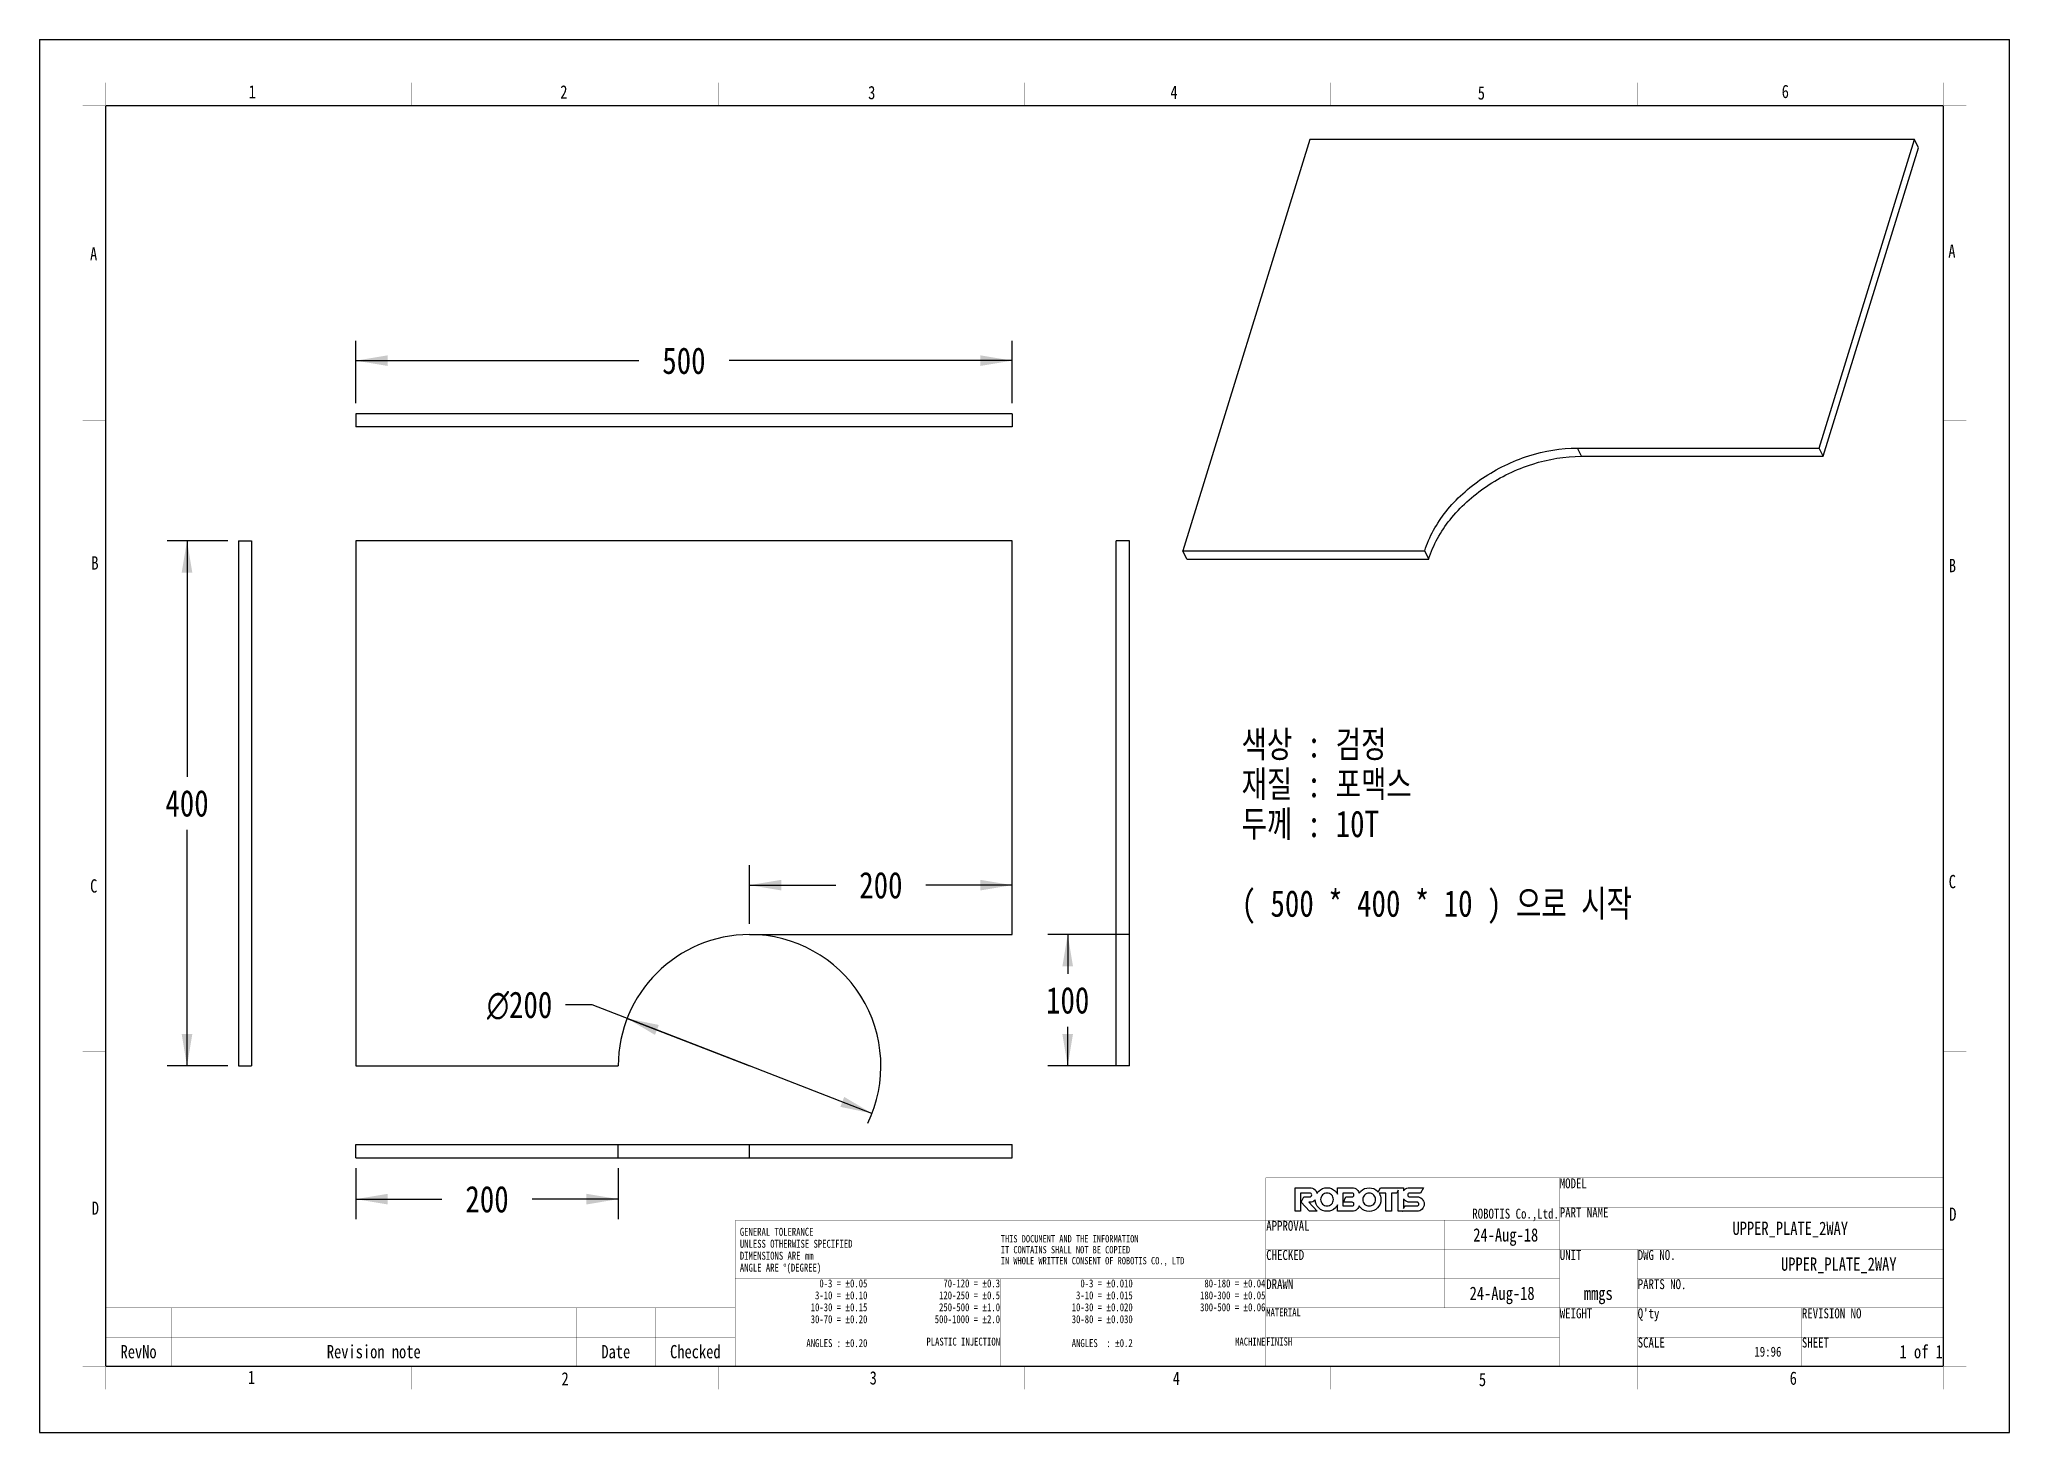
# Model space of a CAD drawing. Header units: millimetres. Extents: x 0 to 297, y 0 to 210.
import ezdxf

# ---------------------------------------------------------------- set-up
doc = ezdxf.new("R2010")
doc.units = ezdxf.units.MM
doc.header["$LTSCALE"] = 16.335
doc.layers.get('0').update_dxf_attribs({"linetype": 'CONTINUOUS'})
doc.styles.get("Standard").update_dxf_attribs({"font": 'txt', "width": 0.8})
doc.styles.add('TEXTSTYLE_1', font='gdt', dxfattribs={"width": 0.8})
doc.styles.add('TEXTSTYLE_2', font='txt', dxfattribs={"width": 0.8})
doc.dimstyles.new('DIMSTYLE_1', dxfattribs={"dimtxt": 4, "dimasz": 4.8, "dimexe": 3, "dimexo": 1.6, "dimgap": 2, "dimtad": 0, "dimtih": 1, "dimtoh": 1, "dimlfac": 5.052632, "dimdsep": 46, "dimtxsty": 'Standard', "dimblk": '_FILLED', "dimblk1": '_FILLED', "dimblk2": '_FILLED', "dimcen": 0.09, "dimadec": 0, "dimazin": 0, "dimtp": 0.8, "dimtm": 0.8, "dimtfac": 1, "dimtofl": 0, "dimtmove": 0, "dimatfit": 3, "dimldrblk": '_FILLED', "dimfxl": 0, "dimtolj": 1, "dimarcsym": 0})
doc.dimstyles.new('DIMSTYLE_2', dxfattribs={"dimtxt": 4, "dimasz": 4.8, "dimexe": 3, "dimexo": 1.6, "dimgap": 2, "dimtad": 0, "dimtih": 1, "dimtoh": 1, "dimlfac": 5.052632, "dimdsep": 46, "dimtxsty": 'Standard', "dimblk": '_FILLED', "dimblk1": '_FILLED', "dimblk2": '_FILLED', "dimcen": 0.09, "dimadec": 0, "dimazin": 0, "dimtp": 0.5, "dimtm": 0.5, "dimtfac": 1, "dimtofl": 0, "dimtmove": 0, "dimatfit": 3, "dimldrblk": '_FILLED', "dimfxl": 0, "dimtolj": 1, "dimarcsym": 0})
doc.dimstyles.new('DIMSTYLE_3', dxfattribs={"dimtxt": 4, "dimasz": 4.8, "dimexe": 3, "dimexo": 1.6, "dimgap": 2, "dimtad": 0, "dimtih": 1, "dimtoh": 1, "dimlfac": 5.052632, "dimdsep": 46, "dimtxsty": 'Standard', "dimblk": '_FILLED', "dimblk1": '_FILLED', "dimblk2": '_FILLED', "dimcen": 0.09, "dimadec": 0, "dimazin": 0, "dimtp": 0.3, "dimtm": 0.3, "dimtfac": 1, "dimtofl": 0, "dimtmove": 0, "dimatfit": 3, "dimldrblk": '_FILLED', "dimfxl": 0, "dimtolj": 1, "dimarcsym": 0})
doc.dimstyles.new('DIMSTYLE_4', dxfattribs={"dimtxt": 4, "dimasz": 4.8, "dimexe": 3, "dimexo": 1.6, "dimtad": 0, "dimtih": 1, "dimtoh": 1, "dimlfac": 5.052632, "dimdsep": 46, "dimtxsty": 'Standard', "dimblk": '_FILLED', "dimblk1": '_FILLED', "dimblk2": '_FILLED', "dimcen": 0.09, "dimadec": 0, "dimazin": 0, "dimtp": 0.5, "dimtm": 0.5, "dimtfac": 1, "dimtmove": 0, "dimatfit": 2, "dimldrblk": '_FILLED', "dimfxl": 0, "dimtolj": 1, "dimarcsym": 0})

# ---------------------------------------------------------------- blocks, each defined once
blk = doc.blocks.new('_FILLED')
at = {"color": 0, "linetype": 'ByBlock'}
blk.add_solid([(0, 0), (-1, 0.167), (-1, -0.167)], dxfattribs=at)
blk = doc.blocks.new('*D1')
at = {"color": 2, "linetype": 'Continuous'}
for p, q in [((47.69, 155.18), (47.69, 164.58)), ((146.64, 155.18), (146.64, 164.58)), ((47.69, 161.58), (90.36, 161.58)), ((146.64, 161.58), (103.96, 161.58))]:
    blk.add_line(p, q, dxfattribs=at)
at = {"color": 2, "linetype": 'Continuous', "xscale": 4.8, "yscale": 4.8, "zscale": 4.8, "rotation": 180}
blk.add_blockref('_FILLED', (47.69, 161.58), dxfattribs=at)
at = {"color": 2, "linetype": 'Continuous', "xscale": 4.8, "yscale": 4.8, "zscale": 4.8}
blk.add_blockref('_FILLED', (146.64, 161.58), dxfattribs=at)
at = {"color": 2, "linetype": 'Continuous', "insert": (97.16, 163.58), "char_height": 4, "width": 9.6, "attachment_point": 2, "line_spacing_factor": 0.9}
blk.add_mtext('500', dxfattribs=at)
blk = doc.blocks.new('*D2')
at = {"color": 2, "linetype": 'Continuous'}
for p, q in [((28.42, 134.44), (19.25, 134.44)), ((22.25, 134.44), (22.25, 98.86)), ((22.25, 55.27), (22.25, 90.86)), ((28.42, 55.27), (19.25, 55.27))]:
    blk.add_line(p, q, dxfattribs=at)
at = {"color": 2, "linetype": 'Continuous', "xscale": 4.8, "yscale": 4.8, "zscale": 4.8}
for p, rotation in [((22.25, 134.44), 90), ((22.25, 55.27), 270)]:
    blk.add_blockref('_FILLED', p, dxfattribs=dict(at, rotation=rotation))
at = {"color": 2, "linetype": 'Continuous', "insert": (22.25, 96.86), "char_height": 4, "width": 9.6, "attachment_point": 2, "line_spacing_factor": 0.9}
blk.add_mtext('400', dxfattribs=at)
blk = doc.blocks.new('*D3')
at = {"color": 2, "linetype": 'Continuous'}
for p, q in [((47.69, 39.84), (47.69, 32.19)), ((87.27, 39.84), (87.27, 32.19)), ((47.69, 35.19), (60.68, 35.19)), ((87.27, 35.19), (74.28, 35.19))]:
    blk.add_line(p, q, dxfattribs=at)
at = {"color": 2, "linetype": 'Continuous', "xscale": 4.8, "yscale": 4.8, "zscale": 4.8, "rotation": 180}
blk.add_blockref('_FILLED', (47.69, 35.19), dxfattribs=at)
at = {"color": 2, "linetype": 'Continuous', "xscale": 4.8, "yscale": 4.8, "zscale": 4.8}
blk.add_blockref('_FILLED', (87.27, 35.19), dxfattribs=at)
at = {"color": 2, "linetype": 'Continuous', "insert": (67.48, 37.19), "char_height": 4, "width": 9.6, "attachment_point": 2, "line_spacing_factor": 0.9}
blk.add_mtext('200', dxfattribs=at)
blk = doc.blocks.new('*D4')
at = {"color": 2, "linetype": 'Continuous'}
for p, q in [((107.06, 76.67), (107.06, 85.52)), ((146.64, 76.67), (146.64, 85.52)), ((107.06, 82.52), (120.05, 82.52)), ((146.64, 82.52), (133.65, 82.52))]:
    blk.add_line(p, q, dxfattribs=at)
at = {"color": 2, "linetype": 'Continuous', "xscale": 4.8, "yscale": 4.8, "zscale": 4.8, "rotation": 180}
blk.add_blockref('_FILLED', (107.06, 82.52), dxfattribs=at)
at = {"color": 2, "linetype": 'Continuous', "xscale": 4.8, "yscale": 4.8, "zscale": 4.8}
blk.add_blockref('_FILLED', (146.64, 82.52), dxfattribs=at)
at = {"color": 2, "linetype": 'Continuous', "insert": (126.85, 84.52), "char_height": 4, "width": 9.6, "attachment_point": 2, "line_spacing_factor": 0.9}
blk.add_mtext('200', dxfattribs=at)
blk = doc.blocks.new('*D5')
at = {"color": 2, "linetype": 'Continuous'}
for p, q in [((162.71, 75.07), (152.01, 75.07)), ((155.01, 75.07), (155.01, 69.17)), ((155.01, 55.27), (155.01, 61.17)), ((162.71, 55.27), (152.01, 55.27))]:
    blk.add_line(p, q, dxfattribs=at)
at = {"color": 2, "linetype": 'Continuous', "xscale": 4.8, "yscale": 4.8, "zscale": 4.8}
for p, rotation in [((155.01, 75.07), 90), ((155.01, 55.27), 270)]:
    blk.add_blockref('_FILLED', p, dxfattribs=dict(at, rotation=rotation))
at = {"color": 2, "linetype": 'Continuous', "insert": (155.01, 67.17), "char_height": 4, "width": 9.6, "attachment_point": 2, "line_spacing_factor": 0.9}
blk.add_mtext('100', dxfattribs=at)
blk = doc.blocks.new('*D6')
at = {"color": 2, "linetype": 'Continuous'}
for p, q in [((83.32, 64.49), (79.32, 64.49)), ((107.06, 55.27), (83.32, 64.49)), ((88.61, 62.43), (107.06, 55.27)), ((125.51, 48.11), (107.06, 55.27))]:
    blk.add_line(p, q, dxfattribs=at)
at = {"color": 2, "linetype": 'Continuous', "xscale": 4.8, "yscale": 4.8, "zscale": 4.8}
for p, rotation in [((88.61, 62.43), 158.792019139), ((125.51, 48.11), 338.792019139)]:
    blk.add_blockref('_FILLED', p, dxfattribs=dict(at, rotation=rotation))
at = {"color": 2, "linetype": 'Continuous', "insert": (77.32, 66.49), "char_height": 4, "width": 14.9333, "attachment_point": 3, "line_spacing_factor": 0.9, "style": 'TEXTSTYLE_1'}
blk.add_mtext('{\\Fgdt;n}\\Ftxt;200', dxfattribs=at)

msp = doc.modelspace()

# ---------------------------------------------------------------- linework, layer by layer
at = {"color": 7, "linetype": 'Continuous'}
for p, q in [((0, 210), (0, 0)), ((0, 210), (297, 210)), ((297, 0), (297, 210)), ((191.5293, 194.9104), (172.3657, 132.897)), ((282.6759, 194.9104), (191.5293, 194.9104)), ((268.3032, 148.4004), (282.6759, 194.9104)), ((268.907, 147.1701), (283.2797, 193.6801)), ((283.2797, 193.6801), (282.6759, 194.9104)), ((47.685, 153.5806), (47.685, 151.6014)), ((146.6433, 153.5806), (47.685, 153.5806)), ((146.6433, 151.6014), (47.685, 151.6014)), ((146.6433, 153.5806), (146.6433, 151.6014)), ((231.8446, 148.4004), (268.3032, 148.4004)), ((232.4483, 147.1701), (231.8446, 148.4004)), ((232.4483, 147.1701), (268.907, 147.1701)), ((268.907, 147.1701), (268.3032, 148.4004)), ((30.0153, 134.441), (30.0153, 55.2743)), ((30.0153, 134.441), (31.9945, 134.441)), ((31.9945, 134.441), (31.9945, 55.2743)), ((47.685, 134.441), (47.685, 55.2743)), ((146.6433, 134.441), (47.685, 134.441)), ((146.6433, 75.066), (146.6433, 134.441)), ((162.3338, 55.2743), (162.3338, 134.441)), ((164.313, 134.441), (162.3338, 134.441)), ((164.313, 55.2743), (164.313, 134.441)), ((172.9694, 131.6668), (172.3657, 132.897)), ((172.3657, 132.897), (208.8243, 132.897)), ((172.9694, 131.6668), (209.4281, 131.6668)), ((209.4281, 131.6668), (208.8243, 132.897)), ((107.06, 75.066), (146.6433, 75.066)), ((164.313, 75.066), (162.3338, 75.066)), ((30.0153, 55.2743), (31.9945, 55.2743)), ((47.685, 55.2743), (87.2683, 55.2743)), ((164.313, 55.2743), (162.3338, 55.2743)), ((47.685, 41.44), (47.685, 43.4192)), ((47.685, 43.4192), (146.6433, 43.4192)), ((87.2683, 41.44), (87.2683, 43.4192)), ((107.06, 41.44), (107.06, 43.4192)), ((146.6433, 41.44), (146.6433, 43.4192)), ((47.685, 41.44), (146.6433, 41.44)), ((0, 0), (297, 0))]:
    msp.add_line(p, q, dxfattribs=at)
for points, const_width in [([(10, 200), (10, 203.5)], 0.05), ([(56.1667, 200), (56.1667, 203.5)], 0.05), ([(102.3333, 200), (102.3333, 203.5)], 0.05), ([(148.5, 200), (148.5, 203.5)], 0.05), ([(194.6667, 200), (194.6667, 203.5)], 0.05), ([(240.8333, 200), (240.8333, 203.5)], 0.05), ([(287, 200), (287, 203.5)], 0.05), ([(6.5, 200), (10, 200)], 0.05), ([(10, 200), (10, 10)], 0.2), ([(10, 200), (287, 200)], 0.2), ([(287, 200), (287, 10)], 0.2), ([(287, 200), (290.5, 200)], 0.05), ([(6.5, 152.5), (10, 152.5)], 0.05), ([(287, 152.5), (290.5, 152.5)], 0.05), ([(6.5, 105), (10, 105)], 0.05), ([(287, 105), (290.5, 105)], 0.05), ([(6.5, 57.5), (10, 57.5)], 0.05), ([(287, 57.5), (290.5, 57.5)], 0.05), ([(287.025, 38.4), (184.85, 38.4)], 0.05), ([(184.875, 10), (184.875, 38.4)], 0.05), ([(229.125, 10), (229.125, 38.4)], 0.05), ([(287, 10), (287, 38.4)], 0.05), ([(287, 34), (229.125, 34)], 0.05), ([(104.852, 31.9531), (184.902, 31.9531)], 0.05), ([(104.877, 31.9531), (104.877, 10)], 0.05), ([(229.125, 32), (184.875, 32)], 0.05), ([(184.877, 31.9531), (184.877, 10)], 0.05), ([(211.875, 18.8), (211.875, 32)], 0.05), ([(287, 27.6), (184.875, 27.6)], 0.05), ([(240.875, 10), (240.875, 27.6)], 0.05), ([(104.877, 23.1719), (184.877, 23.1719)], 0.05), ([(144.877, 23.1719), (144.877, 10)], 0.05), ([(229.125, 23.2), (184.875, 23.2)], 0.05), ([(287, 23.2), (240.875, 23.2)], 0.05), ([(9.975, 18.8), (104.903, 18.8)], 0.05), ([(10, 10), (10, 18.8)], 0.05), ([(19.9, 10), (19.9, 18.8)], 0.05), ([(80.9, 10), (80.9, 18.8)], 0.05), ([(92.878, 10), (92.878, 18.8)], 0.05), ([(104.878, 10), (104.878, 18.8)], 0.05), ([(287, 18.8), (184.875, 18.8)], 0.05), ([(265.625, 10), (265.625, 18.8)], 0.05), ([(10, 14.4), (104.878, 14.4)], 0.05), ([(229.125, 14.4), (184.875, 14.4)], 0.05), ([(287, 14.4), (240.875, 14.4)], 0.05), ([(6.5, 10), (10, 10)], 0.05), ([(287, 10), (10, 10)], 0.2), ([(9.975, 10), (104.903, 10)], 0.05), ([(10, 6.5), (10, 10)], 0.05), ([(56.1667, 6.5), (56.1667, 10)], 0.05), ([(102.3333, 6.5), (102.3333, 10)], 0.05), ([(104.852, 10), (184.902, 10)], 0.05), ([(148.5, 6.5), (148.5, 10)], 0.05), ([(287.025, 10), (184.85, 10)], 0.05), ([(194.6667, 6.5), (194.6667, 10)], 0.05), ([(240.8333, 6.5), (240.8333, 10)], 0.05), ([(287, 10), (290.5, 10)], 0.05), ([(287, 6.5), (287, 10)], 0.05)]:
    msp.add_lwpolyline(points, dxfattribs=dict(at, const_width=const_width))
msp.add_arc((107.06, 55.2743), 19.7917, 90, 180, dxfattribs=at)
at = {"color": 2, "linetype": 'Continuous'}
msp.add_arc((107.06, 55.2743), 19.7917, 334.170159, 90, dxfattribs=at)
at = {"color": 7, "linetype": 'Continuous'}
for points, knots in [([(208.8243, 132.897), (209.4887, 135.047), (211.2633, 138.1552), (214.5264, 141.6079), (218.5331, 144.7409), (224.2964, 147.5314), (229.3663, 148.4004), (231.8446, 148.4004)], [0, 0, 0, 0, 0.2297209, 0.35474493, 0.48422171, 0.74699855, 1, 1, 1, 1]), ([(209.4281, 131.6668), (210.0925, 133.8167), (211.8671, 136.9249), (215.1301, 140.3777), (219.1368, 143.5106), (224.9001, 146.3011), (229.97, 147.1701), (232.4483, 147.1701)], [0, 0, 0, 0, 0.2297209, 0.35474493, 0.48422171, 0.74699855, 1, 1, 1, 1]), ([(208.4319, 35.2216), (208.2188, 35.4345), (207.9618, 35.5409), (207.6614, 35.5409), (207.6614, 35.5409), (206.5461, 35.5409), (206.5461, 35.5409), (206.4682, 35.5409), (206.4022, 35.568), (206.3483, 35.622), (206.2943, 35.676), (206.2671, 35.7419), (206.2671, 35.8199), (206.2671, 35.8974), (206.2943, 35.9634), (206.3483, 36.0175), (206.4022, 36.0714), (206.4682, 36.0985), (206.5461, 36.0985), (206.5461, 36.0985), (208.2191, 36.0985), (208.2191, 36.0985), (208.2191, 36.0985), (208.6248, 36.9096), (208.6248, 36.9096), (208.6248, 36.9096), (206.5461, 36.9096), (206.5461, 36.9096), (206.2453, 36.9096), (205.9883, 36.8032), (205.7755, 36.5902), (205.7305, 36.5453), (205.6915, 36.4979), (205.6559, 36.449), (205.6559, 36.449), (205.6559, 36.9115), (205.6559, 36.9115), (205.6559, 36.9115), (204.8453, 36.9115), (204.8453, 36.9115), (204.8453, 36.9115), (204.8453, 36.9107), (204.8453, 36.9107), (204.8453, 36.9107), (202.1487, 36.9107), (202.1487, 36.9107), (202.1487, 36.9107), (201.8225, 36.2581), (201.8225, 36.2581), (201.7878, 36.2991), (201.751, 36.3393), (201.7117, 36.3786), (201.3654, 36.7251), (200.9472, 36.8983), (200.4573, 36.8983), (199.9672, 36.8983), (199.5489, 36.7251), (199.2025, 36.3786), (199.1043, 36.2803), (199.0204, 36.1761), (198.9501, 36.0661), (198.9065, 36.2628), (198.8097, 36.4375), (198.6579, 36.5895), (198.445, 36.8024), (198.1882, 36.9089), (197.8874, 36.9089), (197.8874, 36.9089), (195.6823, 36.9089), (195.6823, 36.9089), (195.6823, 36.9089), (195.6823, 35.9618), (195.6823, 35.9618), (195.6006, 36.1147), (195.494, 36.2572), (195.362, 36.3892), (195.0157, 36.7356), (194.5973, 36.9089), (194.1074, 36.9089), (193.6173, 36.9089), (193.1991, 36.7356), (192.8528, 36.3892), (192.7482, 36.2847), (192.6597, 36.1735), (192.5868, 36.0557), (192.5443, 36.2568), (192.4467, 36.4348), (192.2922, 36.5893), (192.0793, 36.8023), (191.8225, 36.9089), (191.5217, 36.9089), (191.5217, 36.9089), (189.3167, 36.9089), (189.3167, 36.9089), (189.3167, 36.9089), (189.3167, 33.3605), (189.3167, 33.3605), (189.3167, 33.3605), (190.1272, 33.3605), (190.1272, 33.3605), (190.1272, 33.3605), (190.1272, 36.0983), (190.1272, 36.0983), (190.1272, 36.0983), (191.5222, 36.0983), (191.5222, 36.0983), (191.5998, 36.0983), (191.6657, 36.0712), (191.7198, 36.0169), (191.774, 35.9626), (191.8012, 35.8963), (191.8012, 35.8184), (191.8012, 35.7404), (191.774, 35.6743), (191.7198, 35.62), (191.6658, 35.5657), (191.5998, 35.5385), (191.5222, 35.5385), (191.5222, 35.5385), (190.584, 35.5385), (190.584, 35.5385), (190.584, 35.5385), (190.2291, 34.7292), (190.2291, 34.7292), (190.2291, 34.7292), (191.4862, 33.3605), (191.4862, 33.3605), (191.4862, 33.3605), (192.6119, 33.3605), (192.6119, 33.3605), (192.6119, 33.3605), (191.3404, 34.7292), (191.3404, 34.7292), (191.3404, 34.7292), (191.5228, 34.7281), (191.5228, 34.7281), (191.8232, 34.7281), (192.0798, 34.8346), (192.2925, 35.0476), (192.3072, 35.0625), (192.3203, 35.078), (192.3341, 35.0933), (192.3438, 34.6211), (192.5162, 34.2167), (192.8528, 33.88), (193.1991, 33.5336), (193.6173, 33.3605), (194.1074, 33.3605), (194.5973, 33.3605), (195.0157, 33.5336), (195.362, 33.88), (195.494, 34.0122), (195.6006, 34.1547), (195.6823, 34.3076), (195.6823, 34.3076), (195.6823, 33.3605), (195.6823, 33.3605), (195.6823, 33.3605), (197.8874, 33.3605), (197.8874, 33.3605), (198.1882, 33.3605), (198.445, 33.4669), (198.6579, 33.6798), (198.8058, 33.8278), (198.9011, 33.9975), (198.9464, 34.1879), (199.0174, 34.0759), (199.1026, 33.9696), (199.2025, 33.8695), (199.5489, 33.5231), (199.9672, 33.35), (200.4573, 33.35), (200.9472, 33.35), (201.3654, 33.5231), (201.7117, 33.8695), (202.058, 34.2159), (202.2312, 34.634), (202.2312, 35.1242), (202.2312, 35.4894), (202.1349, 35.8147), (201.9424, 36.1002), (201.9424, 36.1002), (202.9888, 36.1002), (202.9888, 36.1002), (202.9888, 36.1002), (202.9888, 33.3625), (202.9888, 33.3625), (202.9888, 33.3625), (203.8007, 33.3625), (203.8007, 33.3625), (203.8007, 33.3625), (203.8007, 36.1002), (203.8007, 36.1002), (203.8007, 36.1002), (204.6355, 36.1002), (204.6355, 36.1002), (204.6355, 36.1002), (204.8453, 36.5203), (204.8453, 36.5203), (204.8453, 36.5203), (204.8453, 33.3631), (204.8453, 33.3631), (204.8453, 33.3631), (205.4574, 33.3631), (205.4574, 33.3631), (205.4574, 33.3631), (205.457, 33.3621), (205.457, 33.3621), (205.457, 33.3621), (205.674, 33.3621), (205.674, 33.3621), (205.6755, 33.3621), (205.6764, 33.3617), (205.6779, 33.3617), (205.6779, 33.3617), (205.6747, 33.3613), (205.6747, 33.3613), (205.6747, 33.3613), (207.6614, 33.3613), (207.6614, 33.3613), (207.9618, 33.3613), (208.2188, 33.4676), (208.4319, 33.6806), (208.6444, 33.8935), (208.751, 34.1504), (208.751, 34.4511), (208.751, 34.7519), (208.6444, 35.0087), (208.4319, 35.2216)], [0, 0, 0, 0, 1, 1, 1, 2, 2, 2, 3, 3, 3, 4, 4, 4, 5, 5, 5, 6, 6, 6, 7, 7, 7, 8, 8, 8, 9, 9, 9, 10, 10, 10, 11, 11, 11, 12, 12, 12, 13, 13, 13, 14, 14, 14, 15, 15, 15, 16, 16, 16, 17, 17, 17, 18, 18, 18, 19, 19, 19, 20, 20, 20, 21, 21, 21, 22, 22, 22, 23, 23, 23, 24, 24, 24, 25, 25, 25, 26, 26, 26, 27, 27, 27, 28, 28, 28, 29, 29, 29, 30, 30, 30, 31, 31, 31, 32, 32, 32, 33, 33, 33, 34, 34, 34, 35, 35, 35, 36, 36, 36, 37, 37, 37, 38, 38, 38, 39, 39, 39, 40, 40, 40, 41, 41, 41, 42, 42, 42, 43, 43, 43, 44, 44, 44, 45, 45, 45, 46, 46, 46, 47, 47, 47, 48, 48, 48, 49, 49, 49, 50, 50, 50, 51, 51, 51, 52, 52, 52, 53, 53, 53, 54, 54, 54, 55, 55, 55, 56, 56, 56, 57, 57, 57, 58, 58, 58, 59, 59, 59, 60, 60, 60, 61, 61, 61, 62, 62, 62, 63, 63, 63, 64, 64, 64, 65, 65, 65, 66, 66, 66, 67, 67, 67, 68, 68, 68, 69, 69, 69, 70, 70, 70, 71, 71, 71, 72, 72, 72, 73, 73, 73, 74, 74, 74, 75, 75, 75, 76, 76, 76, 76]), ([(194.7895, 34.4526), (194.6018, 34.2648), (194.3744, 34.171), (194.1074, 34.171), (193.8436, 34.171), (193.617, 34.2648), (193.4278, 34.4526), (193.2384, 34.6401), (193.1437, 34.8674), (193.1437, 35.1347), (193.1437, 35.4018), (193.2384, 35.6291), (193.4278, 35.8168), (193.617, 36.0045), (193.8436, 36.0983), (194.1074, 36.0983), (194.3744, 36.0983), (194.6018, 36.0045), (194.7895, 35.8168), (194.9772, 35.6291), (195.0709, 35.4018), (195.0709, 35.1347), (195.0709, 34.8674), (194.9772, 34.6401), (194.7895, 34.4526)], [0, 0, 0, 0, 1, 1, 1, 2, 2, 2, 3, 3, 3, 4, 4, 4, 5, 5, 5, 6, 6, 6, 7, 7, 7, 8, 8, 8, 8]), ([(197.8878, 34.7281), (197.9656, 34.7281), (198.0315, 34.7011), (198.0856, 34.6471), (198.1396, 34.5931), (198.1667, 34.5271), (198.1667, 34.4495), (198.1667, 34.3718), (198.1396, 34.306), (198.0856, 34.252), (198.0315, 34.198), (197.9656, 34.171), (197.8878, 34.171), (197.8878, 34.171), (196.493, 34.171), (196.493, 34.171), (196.493, 34.171), (196.493, 36.0983), (196.493, 36.0983), (196.493, 36.0983), (197.8878, 36.0983), (197.8878, 36.0983), (197.9656, 36.0983), (198.0315, 36.0712), (198.0856, 36.0169), (198.1396, 35.9626), (198.1667, 35.8963), (198.1667, 35.8184), (198.1667, 35.7404), (198.1396, 35.6743), (198.0856, 35.62), (198.0315, 35.5657), (197.9656, 35.5385), (197.8878, 35.5385), (197.8878, 35.5385), (196.9498, 35.5385), (196.9498, 35.5385), (196.9498, 35.5385), (196.5948, 34.7281), (196.5948, 34.7281), (196.5948, 34.7281), (197.8878, 34.7281), (197.8878, 34.7281)], [0, 0, 0, 0, 1, 1, 1, 2, 2, 2, 3, 3, 3, 4, 4, 4, 5, 5, 5, 6, 6, 6, 7, 7, 7, 8, 8, 8, 9, 9, 9, 10, 10, 10, 11, 11, 11, 12, 12, 12, 13, 13, 13, 14, 14, 14, 14]), ([(201.1394, 34.442), (200.9517, 34.2543), (200.7243, 34.1605), (200.4573, 34.1605), (200.1934, 34.1605), (199.9668, 34.2543), (199.7775, 34.442), (199.5882, 34.6296), (199.4936, 34.857), (199.4936, 35.1242), (199.4936, 35.3911), (199.5882, 35.6185), (199.7775, 35.8063), (199.9668, 35.994), (200.1934, 36.0877), (200.4573, 36.0877), (200.7243, 36.0877), (200.9517, 35.994), (201.1394, 35.8063), (201.327, 35.6185), (201.4208, 35.3911), (201.4208, 35.1242), (201.4208, 34.857), (201.327, 34.6296), (201.1394, 34.442)], [0, 0, 0, 0, 1, 1, 1, 2, 2, 2, 3, 3, 3, 4, 4, 4, 5, 5, 5, 6, 6, 6, 7, 7, 7, 8, 8, 8, 8]), ([(207.8589, 34.2535), (207.8047, 34.1993), (207.7387, 34.1725), (207.6614, 34.1725), (207.6614, 34.1725), (205.8599, 34.1725), (205.8599, 34.1725), (205.8599, 34.1725), (205.8599, 34.1722), (205.8599, 34.1722), (205.8599, 34.1722), (205.6559, 33.762), (205.6559, 33.762), (205.6559, 33.762), (205.6559, 35.1905), (205.6559, 35.1905), (205.6915, 35.1416), (205.7305, 35.0941), (205.7755, 35.0492), (205.9883, 34.8363), (206.2453, 34.73), (206.5461, 34.73), (206.5461, 34.73), (207.6614, 34.73), (207.6614, 34.73), (207.7387, 34.73), (207.8047, 34.703), (207.8589, 34.6488), (207.9129, 34.5947), (207.9398, 34.5288), (207.9398, 34.4511), (207.9398, 34.3733), (207.9129, 34.3073), (207.8589, 34.2535)], [0, 0, 0, 0, 1, 1, 1, 2, 2, 2, 3, 3, 3, 4, 4, 4, 5, 5, 5, 6, 6, 6, 7, 7, 7, 8, 8, 8, 9, 9, 9, 10, 10, 10, 11, 11, 11, 11])]:
    msp.add_open_spline(points, degree=3, knots=knots, dxfattribs=at)

# ---------------------------------------------------------------- texts
at = {"color": 2, "linetype": 'Continuous', "line_spacing_factor": 0.9}
for s, insert, char_height, width, attachment_point in [('1', (31.5443, 203.1022), 2, 1.6, 1), ('2', (78.5144, 203.0836), 2, 1.6, 1), ('3', (124.9322, 202.9865), 2, 1.6, 1), ('4', (170.494, 203.0418), 2, 1.6, 1), ('5', (216.8274, 202.9303), 2, 1.6, 1), ('6', (262.6443, 203.1626), 2, 1.6, 1), ('A', (7.6306, 178.6791), 2, 1.6, 1), ('A', (287.759, 179.0818), 2, 1.6, 1), ('B', (7.8297, 132.0809), 2, 1.6, 1), ('B', (287.8338, 131.6918), 2, 1.6, 1), ('색상 : 검정\\P재질 : 포맥스\\P두께 : 10T\\P \\P( 500 * 400 * 10 ) 으로 시작', (181.2227, 105.7606), 4, 78.933333, 1), ('C', (7.6459, 83.3964), 2, 1.6, 1), ('C', (287.8162, 84.0527), 2, 1.6, 1), ('D', (7.8885, 34.8316), 2, 1.6, 1), ('D', (287.9, 33.9235), 2, 1.6, 1), ('UPPER_PLATE_2WAY  ', (263.9375, 31.8), 2, 28.8, 2), ('1', (31.4342, 9.3341), 2, 1.6, 1), ('2', (78.7016, 9.1004), 2, 1.6, 1), ('3', (125.1533, 9.2511), 2, 1.6, 1), ('4', (170.8466, 9.177), 2, 1.6, 1), ('5', (216.9965, 9.0033), 2, 1.6, 1), ('6', (263.8489, 9.2111), 2, 1.6, 1)]:
    msp.add_mtext(s, dxfattribs=dict(at, insert=insert, char_height=char_height, width=width, attachment_point=attachment_point))
at = {"color": 7, "linetype": 'Continuous', "line_spacing_factor": 0.9}
for s, insert, char_height, width, attachment_point in [('MODEL', (229.1875, 38.3219), 1.5, 6, 1), ('ROBOTIS Co.,Ltd. ', (229.0625, 33.75), 1.5, 20.4, 3), ('PART NAME', (229.1875, 33.9219), 1.5, 10.8, 1), (' GENERAL TOLERANCE\\P UNLESS OTHERWISE SPECIFIED\\P DIMENSIONS ARE mm \\P ANGLE ARE \\Fgdt;{\\Fgdt;~}\\Ftxt;(DEGREE)', (104.9395, 30.8625), 1.2, 25.92, 1), ('THIS DOCUMENT AND THE INFORMATION \\PIT CONTAINS SHALL NOT BE COPIED\\PIN WHOLE WRITTEN CONSENT OF ROBOTIS CO., LTD', (144.9395, 29.7625), 1.1, 38.72, 1), ('APPROVAL', (184.9375, 31.9219), 1.5, 9.6, 1), ('CHECKED', (184.9375, 27.5219), 1.5, 8.4, 1), ('UNIT', (229.1875, 27.5219), 1.5, 4.8, 1), ('DWG NO.', (240.9375, 27.5219), 1.5, 8.4, 1), ('0-3 = \\Fgdt;{\\Fgdt;`}\\Ftxt;0.05\\P3-10 = \\Fgdt;{\\Fgdt;`}\\Ftxt;0.10\\P10-30 = \\Fgdt;{\\Fgdt;`}\\Ftxt;0.15\\P30-70 = \\Fgdt;{\\Fgdt;`}\\Ftxt;0.20\\P \\PANGLES : \\Fgdt;{\\Fgdt;`}\\Ftxt;0.20', (124.8145, 23.0938), 1.2, 13.88, 3), ('70-120 = \\Fgdt;{\\Fgdt;`}\\Ftxt;0.3\\P120-250 = \\Fgdt;{\\Fgdt;`}\\Ftxt;0.5\\P250-500 = \\Fgdt;{\\Fgdt;`}\\Ftxt;1.0\\P500-1000 = \\Fgdt;{\\Fgdt;`}\\Ftxt;2.0\\P ', (144.8145, 23.0938), 1.2, 14.84, 3), ('0-3 = \\Fgdt;{\\Fgdt;`}\\Ftxt;0.010\\P3-10 = \\Fgdt;{\\Fgdt;`}\\Ftxt;0.015\\P10-30 = \\Fgdt;{\\Fgdt;`}\\Ftxt;0.020\\P30-80 = \\Fgdt;{\\Fgdt;`}\\Ftxt;0.030\\P \\PANGLES  : \\Fgdt;{\\Fgdt;`}\\Ftxt;0.2', (164.8145, 23.0938), 1.2, 13.88, 3), ('80-180 = \\Fgdt;{\\Fgdt;`}\\Ftxt;0.04\\P180-300 = \\Fgdt;{\\Fgdt;`}\\Ftxt;0.05\\P300-500 = \\Fgdt;{\\Fgdt;`}\\Ftxt;0.06\\P ', (184.8145, 23.0938), 1.2, 14.84, 3), ('DRAWN', (184.9375, 23.1219), 1.5, 6, 1), ('PARTS NO.', (240.9375, 23.1219), 1.5, 10.8, 1), ('MATERIAL', (184.9375, 18.7219), 1.2, 7.68, 1), ('WEIGHT', (229.1875, 18.7219), 1.5, 7.2, 1), ("Q'ty", (240.9375, 18.7219), 1.5, 4.8, 1), ('REVISION NO', (265.6875, 18.7219), 1.5, 13.2, 1), ('PLASTIC INJECTION', (144.8145, 14.3125), 1.2, 16.32, 3), ('MACHINE', (184.8145, 14.3125), 1.2, 6.72, 3), ('FINISH', (184.9375, 14.3219), 1.2, 5.76, 1), ('SCALE', (240.9375, 14.3219), 1.5, 6, 1), ('SHEET', (265.6875, 14.3219), 1.5, 6, 1)]:
    msp.add_mtext(s, dxfattribs=dict(at, insert=insert, char_height=char_height, width=width, attachment_point=attachment_point))
at = {"color": 2, "linetype": 'Continuous', "line_spacing_factor": 0.9, "style": 'TEXTSTYLE_2'}
for s, insert, char_height, width, attachment_point in [(' 24-Aug-18', (220.5, 30.8), 2, 22.857143, 2), ('UPPER_PLATE_2WAY', (271.25, 26.4), 2, 40, 2), ('24-Aug-18', (220.5, 22), 2, 20.5, 2), ('mmgs', (235, 22), 2, 10.428571, 2), ('RevNo', (14.95, 13.2), 2, 11.714286, 2), ('Revision note', (50.4, 13.2), 2, 27.285714, 2), ('Date', (86.889, 13.2), 2, 9.285714, 2), ('Checked', (98.878, 13.2), 2, 15.714286, 2), ('19:96', (260.5625, 12.95), 1.5, 7.821429, 2), ('1 of 1', (286.9375, 13.2), 2, 12.571429, 3)]:
    msp.add_mtext(s, dxfattribs=dict(at, insert=insert, char_height=char_height, width=width, attachment_point=attachment_point))

# ---------------------------------------------------------------- dimensions: what is measured, and where the dimension line sits
at = {"color": 2, "linetype": 'Continuous'}
for base, p1, p2, dimstyle, picture, middle in [((146.6433, 161.5786), (47.685, 153.5806), (146.6433, 153.5806), 'DIMSTYLE_1', '*D1', (97.1642, 161.5786)), ((146.6433, 82.5244), (107.06, 75.066), (146.6433, 75.066), 'DIMSTYLE_2', '*D4', (126.8517, 82.5244)), ((87.2683, 35.1901), (47.685, 41.44), (87.2683, 41.44), 'DIMSTYLE_2', '*D3', (67.4767, 35.1901))]:
    dim = msp.add_linear_dim(base=base, p1=p1, p2=p2, dimstyle=dimstyle, dxfattribs=at)
    dim.commit()
    dim.dimension.update_dxf_attribs({"geometry": picture, "text_midpoint": middle, "dimtype": 160})
for base, p1, p2, angle, dimstyle, picture, middle in [((22.2544, 55.2743), (30.0153, 134.441), (30.0153, 55.2743), 270, 'DIMSTYLE_2', '*D2', (22.2544, 94.8577)), ((155.01, 75.066), (164.313, 55.2743), (164.313, 75.066), 90, 'DIMSTYLE_3', '*D5', (155.41, 65.1702))]:
    dim = msp.add_linear_dim(base=base, p1=p1, p2=p2, angle=angle, dimstyle=dimstyle, dxfattribs=at)
    dim.commit()
    dim.dimension.update_dxf_attribs({"geometry": picture, "text_midpoint": middle, "dimtype": 160})
dim = msp.add_diameter_dim_2p(p1=(88.6088, 62.4341), p2=(125.5112, 48.1146), text='%%c<>', dimstyle='DIMSTYLE_4', override={"dimpost": '<>'}, dxfattribs=at)
dim.commit()
dim.dimension.update_dxf_attribs({"geometry": '*D6', "text_midpoint": (69.8563, 64.4851), "dimtype": 163})

doc.saveas('drawing.dxf')
